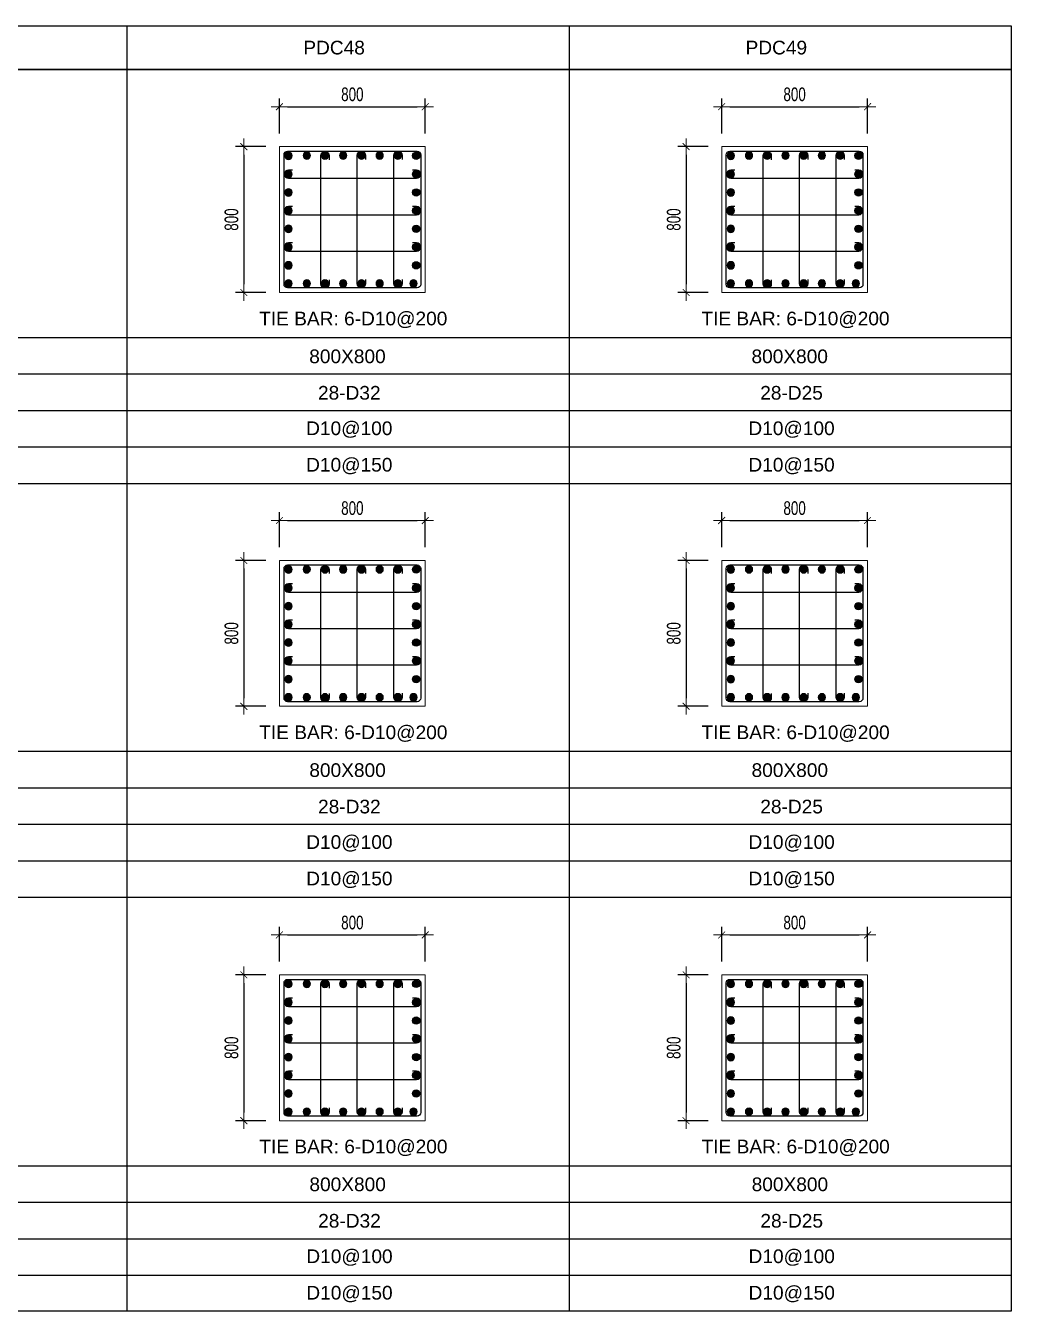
# Model space of a CAD drawing. Header units: millimetres. Extents: x 49323 to 598907, y -6102 to 181761.
# Drawn here: x 575085 to 580492, y 46726 to 53777 of the extents above; entities that cross this region are included whole.
import ezdxf
from ezdxf.enums import TextEntityAlignment as Align

# ---------------------------------------------------------------- set-up
doc = ezdxf.new("R2010")
doc.units = ezdxf.units.MM
doc.linetypes.add('CENTER2', pattern=[1.125, 0.75, -0.125, 0.125, -0.125])
doc.layers.get('Defpoints').update_dxf_attribs({"color": 151, "lineweight": 9})
for name, color, linetype in [('2', 2, 'Continuous'), ('CEN', 1, 'CENTER2'), ('STL', 3, 'Continuous'), ('TIT1', 3, 'Continuous')]:
    doc.layers.add(name, color=color, linetype=linetype)
doc.layers.add('NDC_S_CONTINUOUS', color=3, linetype='Continuous', lineweight=20)
doc.layers.add('NDC_S_DIM', color=1, linetype='Continuous', lineweight=15)
doc.styles.add('NDC_ARIAL', font='arial.ttf', dxfattribs={"width": 0.85})
doc.styles.add('NDC_DIM', font='', dxfattribs={"width": 0.75})
doc.styles.get('NDC_DIM').set_extended_font_data('Dotum')
doc.dimstyles.new('NDC_dim_30', dxfattribs={"dimscale": 30, "dimtxt": 2.5, "dimasz": 1.5, "dimexe": 1.5, "dimexo": 2.5, "dimgap": 1, "dimtad": 1, "dimdec": 0, "dimzin": 0, "dimdsep": 46, "dimtxsty": 'NDC_DIM', "dimblk": 'DIMMARK', "dimcen": 0.09, "dimdle": 1.2, "dimclrd": 1, "dimclre": 1, "dimclrt": 3, "dimadec": 0, "dimazin": 0, "dimtfac": 1, "dimtdec": 0, "dimtix": 1, "dimtofl": 0, "dimtmove": 0, "dimatfit": 3, "dimfxl": 8, "dimfxlon": 1, "dimtolj": 1, "dimtzin": 0, "dimarcsym": 0})

# ---------------------------------------------------------------- blocks, each defined once
blk = doc.blocks.new('8')
at = {"layer": '2'}
blk.add_hatch(color=256, dxfattribs=at).paths.add_polyline_path([(20, 0, 0.386127), (1.9, 19.9), (-1.9, 19.9, 0.386127), (-20, 0, 1)])
blk.add_circle((0, 0), 20, dxfattribs=at)
blk = doc.blocks.new('5')
at = {"layer": 'CEN', "rotation": 180}
blk.add_blockref('8', (0, 0), dxfattribs=at)
blk = doc.blocks.new('DIMMARK')
at = {"layer": 'NDC_S_DIM', "color": 1}
blk.add_line((-1.5, 0), (1, 0), dxfattribs=at)
at = {"layer": 'NDC_S_DIM', "color": 2, "const_width": 0.1}
blk.add_lwpolyline([(-0.42, -0.42), (0.42, 0.42)], dxfattribs=at)
blk = doc.blocks.new('*D1649')
at = {"layer": 'Defpoints', "color": 0, "ltscale": 40, "transparency": 16777216}
for p in [(577277.1, 48790), (576477.1, 48568.6), (577277.1, 48568.6)]:
    blk.add_point(p, dxfattribs=at)
at = {"layer": 'NDC_S_DIM', "color": 1, "lineweight": -2, "ltscale": 40, "transparency": 16777216}
for p, q in [((576477.1, 48643.6), (576477.1, 48835)), ((577277.1, 48643.6), (577277.1, 48835)), ((576522.1, 48790), (577232.1, 48790))]:
    blk.add_line(p, q, dxfattribs=at)
at = {"layer": 'NDC_S_DIM', "color": 1, "lineweight": -2, "ltscale": 40, "transparency": 16777216, "xscale": 45, "yscale": 45, "zscale": 45, "rotation": 180}
blk.add_blockref('DIMMARK', (576477.1, 48790), dxfattribs=at)
at = {"layer": 'NDC_S_DIM', "color": 1, "lineweight": -2, "ltscale": 40, "transparency": 16777216, "xscale": 45, "yscale": 45, "zscale": 45}
blk.add_blockref('DIMMARK', (577277.1, 48790), dxfattribs=at)
at = {"layer": 'NDC_S_DIM', "color": 3, "ltscale": 40, "transparency": 16777216, "insert": (576877.1, 48857.5), "char_height": 75, "attachment_point": 5, "style": 'NDC_DIM'}
blk.add_mtext('\\A1;800', dxfattribs=at)
blk = doc.blocks.new('*D1650')
at = {"layer": 'Defpoints', "color": 0, "ltscale": 40, "transparency": 16777216}
for p in [(576477.1, 48571.2), (576281.7, 47771.2), (576477.1, 47771.2)]:
    blk.add_point(p, dxfattribs=at)
at = {"layer": 'NDC_S_DIM', "color": 1, "lineweight": -2, "ltscale": 40, "transparency": 16777216}
for p, q in [((576402.1, 48571.2), (576236.7, 48571.2)), ((576281.7, 48526.2), (576281.7, 47816.2)), ((576402.1, 47771.2), (576236.7, 47771.2))]:
    blk.add_line(p, q, dxfattribs=at)
at = {"layer": 'NDC_S_DIM', "color": 1, "lineweight": -2, "ltscale": 40, "transparency": 16777216, "xscale": 45, "yscale": 45, "zscale": 45}
for p, rotation in [((576281.7, 48571.2), 90), ((576281.7, 47771.2), 270)]:
    blk.add_blockref('DIMMARK', p, dxfattribs=dict(at, rotation=rotation))
at = {"layer": 'NDC_S_DIM', "color": 3, "ltscale": 40, "transparency": 16777216, "insert": (576214.2, 48171.2), "char_height": 75, "attachment_point": 5, "rotation": 90, "style": 'NDC_DIM'}
blk.add_mtext('\\A1;800', dxfattribs=at)
blk = doc.blocks.new('*D1651')
at = {"layer": 'Defpoints', "color": 0, "ltscale": 40, "transparency": 16777216}
for p in [(577277.1, 51062.9), (576477.1, 50841.5), (577277.1, 50841.5)]:
    blk.add_point(p, dxfattribs=at)
at = {"layer": 'NDC_S_DIM', "color": 1, "lineweight": -2, "ltscale": 40, "transparency": 16777216}
for p, q in [((576477.1, 50916.5), (576477.1, 51107.9)), ((576522.1, 51062.9), (577232.1, 51062.9)), ((577277.1, 50916.5), (577277.1, 51107.9))]:
    blk.add_line(p, q, dxfattribs=at)
at = {"layer": 'NDC_S_DIM', "color": 1, "lineweight": -2, "ltscale": 40, "transparency": 16777216, "xscale": 45, "yscale": 45, "zscale": 45, "rotation": 180}
blk.add_blockref('DIMMARK', (576477.1, 51062.9), dxfattribs=at)
at = {"layer": 'NDC_S_DIM', "color": 1, "lineweight": -2, "ltscale": 40, "transparency": 16777216, "xscale": 45, "yscale": 45, "zscale": 45}
blk.add_blockref('DIMMARK', (577277.1, 51062.9), dxfattribs=at)
at = {"layer": 'NDC_S_DIM', "color": 3, "ltscale": 40, "transparency": 16777216, "insert": (576877.1, 51130.4), "char_height": 75, "attachment_point": 5, "style": 'NDC_DIM'}
blk.add_mtext('\\A1;800', dxfattribs=at)
blk = doc.blocks.new('*D1652')
at = {"layer": 'Defpoints', "color": 0, "ltscale": 40, "transparency": 16777216}
for p in [(576477.1, 50844), (576281.7, 50044), (576477.1, 50044)]:
    blk.add_point(p, dxfattribs=at)
at = {"layer": 'NDC_S_DIM', "color": 1, "lineweight": -2, "ltscale": 40, "transparency": 16777216}
for p, q in [((576402.1, 50844), (576236.7, 50844)), ((576281.7, 50799), (576281.7, 50089)), ((576402.1, 50044), (576236.7, 50044))]:
    blk.add_line(p, q, dxfattribs=at)
at = {"layer": 'NDC_S_DIM', "color": 1, "lineweight": -2, "ltscale": 40, "transparency": 16777216, "xscale": 45, "yscale": 45, "zscale": 45}
for p, rotation in [((576281.7, 50844), 90), ((576281.7, 50044), 270)]:
    blk.add_blockref('DIMMARK', p, dxfattribs=dict(at, rotation=rotation))
at = {"layer": 'NDC_S_DIM', "color": 3, "ltscale": 40, "transparency": 16777216, "insert": (576214.2, 50444), "char_height": 75, "attachment_point": 5, "rotation": 90, "style": 'NDC_DIM'}
blk.add_mtext('\\A1;800', dxfattribs=at)
blk = doc.blocks.new('*D1653')
at = {"layer": 'Defpoints', "color": 0, "ltscale": 40, "transparency": 16777216}
for p in [(577277.1, 53332.3), (576477.1, 53110.9), (577277.1, 53110.9)]:
    blk.add_point(p, dxfattribs=at)
at = {"layer": 'NDC_S_DIM', "color": 1, "lineweight": -2, "ltscale": 40, "transparency": 16777216}
for p, q in [((576477.1, 53185.9), (576477.1, 53377.3)), ((577277.1, 53185.9), (577277.1, 53377.3)), ((576522.1, 53332.3), (577232.1, 53332.3))]:
    blk.add_line(p, q, dxfattribs=at)
at = {"layer": 'NDC_S_DIM', "color": 1, "lineweight": -2, "ltscale": 40, "transparency": 16777216, "xscale": 45, "yscale": 45, "zscale": 45, "rotation": 180}
blk.add_blockref('DIMMARK', (576477.1, 53332.3), dxfattribs=at)
at = {"layer": 'NDC_S_DIM', "color": 1, "lineweight": -2, "ltscale": 40, "transparency": 16777216, "xscale": 45, "yscale": 45, "zscale": 45}
blk.add_blockref('DIMMARK', (577277.1, 53332.3), dxfattribs=at)
at = {"layer": 'NDC_S_DIM', "color": 3, "ltscale": 40, "transparency": 16777216, "insert": (576877.1, 53399.9), "char_height": 75, "attachment_point": 5, "style": 'NDC_DIM'}
blk.add_mtext('\\A1;800', dxfattribs=at)
blk = doc.blocks.new('*D1654')
at = {"layer": 'Defpoints', "color": 0, "ltscale": 40, "transparency": 16777216}
for p in [(576477.1, 53113.5), (576281.7, 52313.5), (576477.1, 52313.5)]:
    blk.add_point(p, dxfattribs=at)
at = {"layer": 'NDC_S_DIM', "color": 1, "lineweight": -2, "ltscale": 40, "transparency": 16777216}
for p, q in [((576402.1, 53113.5), (576236.7, 53113.5)), ((576281.7, 53068.5), (576281.7, 52358.5)), ((576402.1, 52313.5), (576236.7, 52313.5))]:
    blk.add_line(p, q, dxfattribs=at)
at = {"layer": 'NDC_S_DIM', "color": 1, "lineweight": -2, "ltscale": 40, "transparency": 16777216, "xscale": 45, "yscale": 45, "zscale": 45}
for p, rotation in [((576281.7, 53113.5), 90), ((576281.7, 52313.5), 270)]:
    blk.add_blockref('DIMMARK', p, dxfattribs=dict(at, rotation=rotation))
at = {"layer": 'NDC_S_DIM', "color": 3, "ltscale": 40, "transparency": 16777216, "insert": (576214.2, 52713.5), "char_height": 75, "attachment_point": 5, "rotation": 90, "style": 'NDC_DIM'}
blk.add_mtext('\\A1;800', dxfattribs=at)
blk = doc.blocks.new('*D1657')
at = {"layer": 'Defpoints', "color": 0, "ltscale": 40, "transparency": 16777216}
for p in [(579703.2, 48790), (578903.2, 48568.6), (579703.2, 48568.6)]:
    blk.add_point(p, dxfattribs=at)
at = {"layer": 'NDC_S_DIM', "color": 1, "lineweight": -2, "ltscale": 40, "transparency": 16777216}
for p, q in [((578903.2, 48643.6), (578903.2, 48835)), ((579703.2, 48643.6), (579703.2, 48835)), ((578948.2, 48790), (579658.2, 48790))]:
    blk.add_line(p, q, dxfattribs=at)
at = {"layer": 'NDC_S_DIM', "color": 1, "lineweight": -2, "ltscale": 40, "transparency": 16777216, "xscale": 45, "yscale": 45, "zscale": 45, "rotation": 180}
blk.add_blockref('DIMMARK', (578903.2, 48790), dxfattribs=at)
at = {"layer": 'NDC_S_DIM', "color": 1, "lineweight": -2, "ltscale": 40, "transparency": 16777216, "xscale": 45, "yscale": 45, "zscale": 45}
blk.add_blockref('DIMMARK', (579703.2, 48790), dxfattribs=at)
at = {"layer": 'NDC_S_DIM', "color": 3, "ltscale": 40, "transparency": 16777216, "insert": (579303.2, 48857.5), "char_height": 75, "attachment_point": 5, "style": 'NDC_DIM'}
blk.add_mtext('\\A1;800', dxfattribs=at)
blk = doc.blocks.new('*D1658')
at = {"layer": 'Defpoints', "color": 0, "ltscale": 40, "transparency": 16777216}
for p in [(578903.2, 48571.2), (578707.8, 47771.2), (578903.2, 47771.2)]:
    blk.add_point(p, dxfattribs=at)
at = {"layer": 'NDC_S_DIM', "color": 1, "lineweight": -2, "ltscale": 40, "transparency": 16777216}
for p, q in [((578828.2, 48571.2), (578662.8, 48571.2)), ((578707.8, 48526.2), (578707.8, 47816.2)), ((578828.2, 47771.2), (578662.8, 47771.2))]:
    blk.add_line(p, q, dxfattribs=at)
at = {"layer": 'NDC_S_DIM', "color": 1, "lineweight": -2, "ltscale": 40, "transparency": 16777216, "xscale": 45, "yscale": 45, "zscale": 45}
for p, rotation in [((578707.8, 48571.2), 90), ((578707.8, 47771.2), 270)]:
    blk.add_blockref('DIMMARK', p, dxfattribs=dict(at, rotation=rotation))
at = {"layer": 'NDC_S_DIM', "color": 3, "ltscale": 40, "transparency": 16777216, "insert": (578640.3, 48171.2), "char_height": 75, "attachment_point": 5, "rotation": 90, "style": 'NDC_DIM'}
blk.add_mtext('\\A1;800', dxfattribs=at)
blk = doc.blocks.new('*D1659')
at = {"layer": 'Defpoints', "color": 0, "ltscale": 40, "transparency": 16777216}
for p in [(579703.2, 51062.9), (578903.2, 50841.5), (579703.2, 50841.5)]:
    blk.add_point(p, dxfattribs=at)
at = {"layer": 'NDC_S_DIM', "color": 1, "lineweight": -2, "ltscale": 40, "transparency": 16777216}
for p, q in [((578903.2, 50916.5), (578903.2, 51107.9)), ((578948.2, 51062.9), (579658.2, 51062.9)), ((579703.2, 50916.5), (579703.2, 51107.9))]:
    blk.add_line(p, q, dxfattribs=at)
at = {"layer": 'NDC_S_DIM', "color": 1, "lineweight": -2, "ltscale": 40, "transparency": 16777216, "xscale": 45, "yscale": 45, "zscale": 45, "rotation": 180}
blk.add_blockref('DIMMARK', (578903.2, 51062.9), dxfattribs=at)
at = {"layer": 'NDC_S_DIM', "color": 1, "lineweight": -2, "ltscale": 40, "transparency": 16777216, "xscale": 45, "yscale": 45, "zscale": 45}
blk.add_blockref('DIMMARK', (579703.2, 51062.9), dxfattribs=at)
at = {"layer": 'NDC_S_DIM', "color": 3, "ltscale": 40, "transparency": 16777216, "insert": (579303.2, 51130.4), "char_height": 75, "attachment_point": 5, "style": 'NDC_DIM'}
blk.add_mtext('\\A1;800', dxfattribs=at)
blk = doc.blocks.new('*D1660')
at = {"layer": 'Defpoints', "color": 0, "ltscale": 40, "transparency": 16777216}
for p in [(578903.2, 50844), (578707.8, 50044), (578903.2, 50044)]:
    blk.add_point(p, dxfattribs=at)
at = {"layer": 'NDC_S_DIM', "color": 1, "lineweight": -2, "ltscale": 40, "transparency": 16777216}
for p, q in [((578828.2, 50844), (578662.8, 50844)), ((578707.8, 50799), (578707.8, 50089)), ((578828.2, 50044), (578662.8, 50044))]:
    blk.add_line(p, q, dxfattribs=at)
at = {"layer": 'NDC_S_DIM', "color": 1, "lineweight": -2, "ltscale": 40, "transparency": 16777216, "xscale": 45, "yscale": 45, "zscale": 45}
for p, rotation in [((578707.8, 50844), 90), ((578707.8, 50044), 270)]:
    blk.add_blockref('DIMMARK', p, dxfattribs=dict(at, rotation=rotation))
at = {"layer": 'NDC_S_DIM', "color": 3, "ltscale": 40, "transparency": 16777216, "insert": (578640.3, 50444), "char_height": 75, "attachment_point": 5, "rotation": 90, "style": 'NDC_DIM'}
blk.add_mtext('\\A1;800', dxfattribs=at)
blk = doc.blocks.new('*D1655')
at = {"layer": 'Defpoints', "color": 0, "ltscale": 40, "transparency": 16777216}
for p in [(579703.2, 53332.3), (578903.2, 53110.9), (579703.2, 53110.9)]:
    blk.add_point(p, dxfattribs=at)
at = {"layer": 'NDC_S_DIM', "color": 1, "lineweight": -2, "ltscale": 40, "transparency": 16777216}
for p, q in [((578903.2, 53185.9), (578903.2, 53377.3)), ((579703.2, 53185.9), (579703.2, 53377.3)), ((578948.2, 53332.3), (579658.2, 53332.3))]:
    blk.add_line(p, q, dxfattribs=at)
at = {"layer": 'NDC_S_DIM', "color": 1, "lineweight": -2, "ltscale": 40, "transparency": 16777216, "xscale": 45, "yscale": 45, "zscale": 45, "rotation": 180}
blk.add_blockref('DIMMARK', (578903.2, 53332.3), dxfattribs=at)
at = {"layer": 'NDC_S_DIM', "color": 1, "lineweight": -2, "ltscale": 40, "transparency": 16777216, "xscale": 45, "yscale": 45, "zscale": 45}
blk.add_blockref('DIMMARK', (579703.2, 53332.3), dxfattribs=at)
at = {"layer": 'NDC_S_DIM', "color": 3, "ltscale": 40, "transparency": 16777216, "insert": (579303.2, 53399.9), "char_height": 75, "attachment_point": 5, "style": 'NDC_DIM'}
blk.add_mtext('\\A1;800', dxfattribs=at)
blk = doc.blocks.new('*D1656')
at = {"layer": 'Defpoints', "color": 0, "ltscale": 40, "transparency": 16777216}
for p in [(578903.2, 53113.5), (578707.8, 52313.5), (578903.2, 52313.5)]:
    blk.add_point(p, dxfattribs=at)
at = {"layer": 'NDC_S_DIM', "color": 1, "lineweight": -2, "ltscale": 40, "transparency": 16777216}
for p, q in [((578828.2, 53113.5), (578662.8, 53113.5)), ((578707.8, 53068.5), (578707.8, 52358.5)), ((578828.2, 52313.5), (578662.8, 52313.5))]:
    blk.add_line(p, q, dxfattribs=at)
at = {"layer": 'NDC_S_DIM', "color": 1, "lineweight": -2, "ltscale": 40, "transparency": 16777216, "xscale": 45, "yscale": 45, "zscale": 45}
for p, rotation in [((578707.8, 53113.5), 90), ((578707.8, 52313.5), 270)]:
    blk.add_blockref('DIMMARK', p, dxfattribs=dict(at, rotation=rotation))
at = {"layer": 'NDC_S_DIM', "color": 3, "ltscale": 40, "transparency": 16777216, "insert": (578640.3, 52713.5), "char_height": 75, "attachment_point": 5, "rotation": 90, "style": 'NDC_DIM'}
blk.add_mtext('\\A1;800', dxfattribs=at)

msp = doc.modelspace()

# ---------------------------------------------------------------- linework, layer by layer
at = {"layer": '2', "lineweight": -2, "ltscale": 1000}
for points in [[(577252.1, 53068.5), (577252.1, 52358.5, -0.414214), (577232.1, 52338.5), (576522.1, 52338.5, -0.414214), (576502.1, 52358.5), (576502.1, 53068.5, -0.414214), (576522.1, 53088.5), (577232.1, 53088.5, -0.414214)], [(579678.2, 53068.5), (579678.2, 52358.5, -0.414214), (579658.2, 52338.5), (578948.2, 52338.5, -0.414214), (578928.2, 52358.5), (578928.2, 53068.5, -0.414214), (578948.2, 53088.5), (579658.2, 53088.5, -0.414214)], [(577252.1, 50799), (577252.1, 50089, -0.414214), (577232.1, 50069), (576522.1, 50069, -0.414214), (576502.1, 50089), (576502.1, 50799, -0.414214), (576522.1, 50819), (577232.1, 50819, -0.414214)], [(579678.2, 50799), (579678.2, 50089, -0.414214), (579658.2, 50069), (578948.2, 50069, -0.414214), (578928.2, 50089), (578928.2, 50799, -0.414214), (578948.2, 50819), (579658.2, 50819, -0.414214)], [(577252.1, 48526.2), (577252.1, 47816.2, -0.414214), (577232.1, 47796.2), (576522.1, 47796.2, -0.414214), (576502.1, 47816.2), (576502.1, 48526.2, -0.414214), (576522.1, 48546.2), (577232.1, 48546.2, -0.414214)], [(579678.2, 48526.2), (579678.2, 47816.2, -0.414214), (579658.2, 47796.2), (578948.2, 47796.2, -0.414214), (578928.2, 47816.2), (578928.2, 48526.2, -0.414214), (578948.2, 48546.2), (579658.2, 48546.2, -0.414214)]]:
    msp.add_lwpolyline(points, format="xyb", close=True, dxfattribs=at)
at = {"layer": '2'}
for points in [[(576749.4, 52383.1), (576749.4, 52361, -1), (576704.3, 52361), (576704.3, 53063, -1), (576749.4, 53063), (576749.4, 53040.8)], [(576949.4, 52384.6), (576949.4, 52362.5, -1), (576904.3, 52362.5), (576904.3, 53064.5, -1), (576949.4, 53064.5), (576949.4, 53042.3)], [(577149.4, 52384.6), (577149.4, 52362.5, -1), (577104.3, 52362.5), (577104.3, 53064.5, -1), (577149.4, 53064.5), (577149.4, 53042.3)], [(579175.5, 52383.1), (579175.5, 52361, -1), (579130.4, 52361), (579130.4, 53063, -1), (579175.5, 53063), (579175.5, 53040.8)], [(579375.5, 52384.6), (579375.5, 52362.5, -1), (579330.4, 52362.5), (579330.4, 53064.5, -1), (579375.5, 53064.5), (579375.5, 53042.3)], [(579575.5, 52384.6), (579575.5, 52362.5, -1), (579530.4, 52362.5), (579530.4, 53064.5, -1), (579575.5, 53064.5), (579575.5, 53042.3)], [(576549, 52985), (576526.9, 52985, 1), (576526.9, 52940), (577228.9, 52940, 1), (577228.9, 52985), (577206.8, 52985)], [(578975.1, 52985), (578953, 52985, 1), (578953, 52940), (579655, 52940, 1), (579655, 52985), (579632.9, 52985)], [(576549, 52785), (576526.9, 52785, 1), (576526.9, 52740), (577228.9, 52740, 1), (577228.9, 52785), (577206.8, 52785)], [(578975.1, 52785), (578953, 52785, 1), (578953, 52740), (579655, 52740, 1), (579655, 52785), (579632.9, 52785)], [(576549, 52585), (576526.9, 52585, 1), (576526.9, 52540), (577228.9, 52540, 1), (577228.9, 52585), (577206.8, 52585)], [(578975.1, 52585), (578953, 52585, 1), (578953, 52540), (579655, 52540, 1), (579655, 52585), (579632.9, 52585)], [(576749.4, 50113.7), (576749.4, 50091.5, -1), (576704.3, 50091.5), (576704.3, 50793.5, -1), (576749.4, 50793.5), (576749.4, 50771.4)], [(576949.4, 50115.2), (576949.4, 50093, -1), (576904.3, 50093), (576904.3, 50795, -1), (576949.4, 50795), (576949.4, 50772.9)], [(577149.4, 50115.2), (577149.4, 50093, -1), (577104.3, 50093), (577104.3, 50795, -1), (577149.4, 50795), (577149.4, 50772.9)], [(579175.5, 50113.7), (579175.5, 50091.5, -1), (579130.4, 50091.5), (579130.4, 50793.5, -1), (579175.5, 50793.5), (579175.5, 50771.4)], [(579375.5, 50115.2), (579375.5, 50093, -1), (579330.4, 50093), (579330.4, 50795, -1), (579375.5, 50795), (579375.5, 50772.9)], [(579575.5, 50115.2), (579575.5, 50093, -1), (579530.4, 50093), (579530.4, 50795, -1), (579575.5, 50795), (579575.5, 50772.9)], [(576549, 50715.6), (576526.9, 50715.6, 1), (576526.9, 50670.6), (577228.9, 50670.6, 1), (577228.9, 50715.6), (577206.8, 50715.6)], [(578975.1, 50715.6), (578953, 50715.6, 1), (578953, 50670.6), (579655, 50670.6, 1), (579655, 50715.6), (579632.9, 50715.6)], [(576549, 50515.6), (576526.9, 50515.6, 1), (576526.9, 50470.6), (577228.9, 50470.6, 1), (577228.9, 50515.6), (577206.8, 50515.6)], [(578975.1, 50515.6), (578953, 50515.6, 1), (578953, 50470.6), (579655, 50470.6, 1), (579655, 50515.6), (579632.9, 50515.6)], [(576549, 50315.6), (576526.9, 50315.6, 1), (576526.9, 50270.6), (577228.9, 50270.6, 1), (577228.9, 50315.6), (577206.8, 50315.6)], [(578975.1, 50315.6), (578953, 50315.6, 1), (578953, 50270.6), (579655, 50270.6, 1), (579655, 50315.6), (579632.9, 50315.6)], [(576749.4, 47840.8), (576749.4, 47818.7, -1), (576704.3, 47818.7), (576704.3, 48520.7, -1), (576749.4, 48520.7), (576749.4, 48498.5)], [(576949.4, 47842.3), (576949.4, 47820.2, -1), (576904.3, 47820.2), (576904.3, 48522.2, -1), (576949.4, 48522.2), (576949.4, 48500)], [(577149.4, 47842.3), (577149.4, 47820.2, -1), (577104.3, 47820.2), (577104.3, 48522.2, -1), (577149.4, 48522.2), (577149.4, 48500)], [(579175.5, 47840.8), (579175.5, 47818.7, -1), (579130.4, 47818.7), (579130.4, 48520.7, -1), (579175.5, 48520.7), (579175.5, 48498.5)], [(579375.5, 47842.3), (579375.5, 47820.2, -1), (579330.4, 47820.2), (579330.4, 48522.2, -1), (579375.5, 48522.2), (579375.5, 48500)], [(579575.5, 47842.3), (579575.5, 47820.2, -1), (579530.4, 47820.2), (579530.4, 48522.2, -1), (579575.5, 48522.2), (579575.5, 48500)], [(576549, 48442.7), (576526.9, 48442.7, 1), (576526.9, 48397.7), (577228.9, 48397.7, 1), (577228.9, 48442.7), (577206.8, 48442.7)], [(578975.1, 48442.7), (578953, 48442.7, 1), (578953, 48397.7), (579655, 48397.7, 1), (579655, 48442.7), (579632.9, 48442.7)], [(576549, 48242.7), (576526.9, 48242.7, 1), (576526.9, 48197.7), (577228.9, 48197.7, 1), (577228.9, 48242.7), (577206.8, 48242.7)], [(578975.1, 48242.7), (578953, 48242.7, 1), (578953, 48197.7), (579655, 48197.7, 1), (579655, 48242.7), (579632.9, 48242.7)], [(576549, 48042.7), (576526.9, 48042.7, 1), (576526.9, 47997.7), (577228.9, 47997.7, 1), (577228.9, 48042.7), (577206.8, 48042.7)], [(578975.1, 48042.7), (578953, 48042.7, 1), (578953, 47997.7), (579655, 47997.7, 1), (579655, 48042.7), (579632.9, 48042.7)]]:
    msp.add_lwpolyline(points, format="xyb", dxfattribs=at)
at = {"layer": 'NDC_S_CONTINUOUS', "ltscale": 70}
for points in [[(577277.1, 53113.5), (577277.1, 52313.5), (576477.1, 52313.5), (576477.1, 53113.5), (577277.1, 53113.5)], [(579703.2, 53113.5), (579703.2, 52313.5), (578903.2, 52313.5), (578903.2, 53113.5), (579703.2, 53113.5)], [(577277.1, 50844), (577277.1, 50044), (576477.1, 50044), (576477.1, 50844), (577277.1, 50844)], [(579703.2, 50844), (579703.2, 50044), (578903.2, 50044), (578903.2, 50844), (579703.2, 50844)], [(577277.1, 48571.2), (577277.1, 47771.2), (576477.1, 47771.2), (576477.1, 48571.2), (577277.1, 48571.2)], [(579703.2, 48571.2), (579703.2, 47771.2), (578903.2, 47771.2), (578903.2, 48571.2), (579703.2, 48571.2)]]:
    msp.add_lwpolyline(points, dxfattribs=at)
at = {"layer": 'TIT1', "color": 2}
msp.add_line((568875.8, 53776.6), (580491.9, 53776.6), dxfattribs=at)
at = {"layer": 'TIT1'}
for p, q in [((575639.7, 53776.6), (575639.7, 46725.8)), ((578065.8, 53776.6), (578065.8, 46725.8)), ((580491.9, 53776.6), (580491.9, 46725.8)), ((580491.9, 53536.6), (568874.1, 53536.6)), ((568875.8, 53536.6), (580491.9, 53536.6)), ((575639.7, 51264.6), (568874.6, 51264.6)), ((580491.9, 51264.6), (575639.7, 51264.6)), ((575639.7, 48995.2), (568875.2, 48995.2)), ((580491.9, 48995.2), (575639.7, 48995.2)), ((580491.9, 46725.8), (568874.1, 46725.8))]:
    msp.add_line(p, q, dxfattribs=at)
at = {"layer": 'TIT1', "color": 8}
for p, q in [((575639.7, 52064.6), (569502.5, 52064.6)), ((580491.9, 52064.6), (575639.7, 52064.6)), ((575639.7, 51864.6), (569502.5, 51864.6)), ((580491.9, 51864.6), (575639.7, 51864.6)), ((575639.7, 51664.6), (569502.5, 51664.6)), ((580491.9, 51664.6), (575639.7, 51664.6)), ((575639.7, 51464.6), (569931.7, 51464.6)), ((580491.9, 51464.6), (575639.7, 51464.6)), ((575639.7, 49795.2), (569503, 49795.2)), ((580491.9, 49795.2), (575639.7, 49795.2)), ((575639.7, 49595.2), (569503, 49595.2)), ((580491.9, 49595.2), (575639.7, 49595.2)), ((575639.7, 49395.2), (569503, 49395.2)), ((580491.9, 49395.2), (575639.7, 49395.2)), ((575639.7, 49195.2), (569932.3, 49195.2)), ((580491.9, 49195.2), (575639.7, 49195.2)), ((575639.7, 47522.3), (569503.6, 47522.3)), ((580491.9, 47522.3), (575639.7, 47522.3)), ((575639.7, 47322.3), (569503.6, 47322.3)), ((580491.9, 47322.3), (575639.7, 47322.3)), ((575639.7, 47122.3), (569503.6, 47122.3)), ((580491.9, 47122.3), (575639.7, 47122.3)), ((575639.7, 46922.3), (569932.8, 46922.3)), ((580491.9, 46922.3), (575639.7, 46922.3))]:
    msp.add_line(p, q, dxfattribs=at)

# ---------------------------------------------------------------- block references
at = {"layer": 'STL', "xscale": -1}
for p in [(576526.9, 53063.5), (578953, 53063.5), (576526.9, 52962.5), (578953, 52962.5), (576526.9, 52862.5), (578953, 52862.5), (576526.9, 52762.5), (578953, 52762.5), (576526.9, 52662.5), (578953, 52662.5), (576526.9, 52562.5), (578953, 52562.5), (576526.9, 52462.5), (578953, 52462.5), (576526.9, 52362.5), (578953, 52362.5), (576526.9, 50794), (578953, 50794), (576526.9, 50693.1), (578953, 50693.1), (576526.9, 50593.1), (578953, 50593.1), (576526.9, 50493.1), (578953, 50493.1), (576526.9, 50393.1), (578953, 50393.1), (576526.9, 50293.1), (578953, 50293.1), (576526.9, 50193.1), (578953, 50193.1), (576526.9, 50093.1), (578953, 50093.1), (576526.9, 48521.2), (578953, 48521.2), (576526.9, 48420.2), (578953, 48420.2), (576526.9, 48320.2), (578953, 48320.2), (576526.9, 48220.2), (578953, 48220.2), (576526.9, 48120.2), (578953, 48120.2), (576526.9, 48020.2), (578953, 48020.2), (576526.9, 47920.2), (578953, 47920.2), (576526.9, 47820.2), (578953, 47820.2)]:
    msp.add_blockref('5', p, dxfattribs=at)
at = {"layer": 'STL', "xscale": -1, "rotation": 270}
for p in [(576626.9, 53064.5), (576726.9, 53064.5), (576826.9, 53064.5), (576926.9, 53064.5), (577026.9, 53064.5), (577126.9, 53064.5), (579053, 53064.5), (579153, 53064.5), (579253, 53064.5), (579353, 53064.5), (579453, 53064.5), (579553, 53064.5), (576526.9, 52362.5), (576626.9, 52362.5), (576726.9, 52362.5), (576826.9, 52362.5), (576926.9, 52362.5), (577026.9, 52362.5), (577126.9, 52362.5), (577212.8, 52362.5), (578953, 52362.5), (579053, 52362.5), (579153, 52362.5), (579253, 52362.5), (579353, 52362.5), (579453, 52362.5), (579553, 52362.5), (579638.9, 52362.5), (576626.9, 50795), (576726.9, 50795), (576826.9, 50795), (576926.9, 50795), (577026.9, 50795), (577126.9, 50795), (579053, 50795), (579153, 50795), (579253, 50795), (579353, 50795), (579453, 50795), (579553, 50795), (576526.9, 50093.1), (576626.9, 50093.1), (576726.9, 50093.1), (576826.9, 50093.1), (576926.9, 50093.1), (577026.9, 50093.1), (577126.9, 50093.1), (577212.8, 50093.1), (578953, 50093.1), (579053, 50093.1), (579153, 50093.1), (579253, 50093.1), (579353, 50093.1), (579453, 50093.1), (579553, 50093.1), (579638.9, 50093.1), (576626.9, 48522.2), (576726.9, 48522.2), (576826.9, 48522.2), (576926.9, 48522.2), (577026.9, 48522.2), (577126.9, 48522.2), (579053, 48522.2), (579153, 48522.2), (579253, 48522.2), (579353, 48522.2), (579453, 48522.2), (579553, 48522.2), (576526.9, 47820.2), (576626.9, 47820.2), (576726.9, 47820.2), (576826.9, 47820.2), (576926.9, 47820.2), (577026.9, 47820.2), (577126.9, 47820.2), (577212.8, 47820.2), (578953, 47820.2), (579053, 47820.2), (579153, 47820.2), (579253, 47820.2), (579353, 47820.2), (579453, 47820.2), (579553, 47820.2), (579638.9, 47820.2)]:
    msp.add_blockref('5', p, dxfattribs=at)
at = {"layer": 'STL'}
for p in [(577227.3, 53063.5), (579653.4, 53063.5), (577227.3, 52962.5), (579653.4, 52962.5), (577227.3, 52862.5), (579653.4, 52862.5), (577227.3, 52762.5), (579653.4, 52762.5), (577227.3, 52662.5), (579653.4, 52662.5), (577227.3, 52562.5), (579653.4, 52562.5), (577227.3, 52462.5), (579653.4, 52462.5), (577227.3, 50794), (579653.4, 50794), (577227.3, 50693.1), (579653.4, 50693.1), (577227.3, 50593.1), (579653.4, 50593.1), (577227.3, 50493.1), (579653.4, 50493.1), (577227.3, 50393.1), (579653.4, 50393.1), (577227.3, 50293.1), (579653.4, 50293.1), (577227.3, 50193.1), (579653.4, 50193.1), (577227.3, 48521.2), (579653.4, 48521.2), (577227.3, 48420.2), (579653.4, 48420.2), (577227.3, 48320.2), (579653.4, 48320.2), (577227.3, 48220.2), (579653.4, 48220.2), (577227.3, 48120.2), (579653.4, 48120.2), (577227.3, 48020.2), (579653.4, 48020.2), (577227.3, 47920.2), (579653.4, 47920.2)]:
    msp.add_blockref('5', p, dxfattribs=at)

# ---------------------------------------------------------------- texts
at = {"layer": 'TIT1', "color": 2, "style": 'NDC_ARIAL'}
for s, p in [('PDC48', (576776.9, 53656.6)), ('PDC49', (579203, 53656.6))]:
    msp.add_text(s, height=75, dxfattribs=at).set_placement(p, align=Align.MIDDLE)
at = {"layer": 'TIT1', "style": 'NDC_ARIAL'}
for s, p in [('TIE BAR: 6-D10@200', (576882, 52165.2)), ('TIE BAR: 6-D10@200', (579308.1, 52165.2)), ('800X800', (576850.2, 51963.3)), ('800X800', (579276.3, 51963.3)), ('28-D32', (576860.2, 51763.3)), ('28-D25', (579286.3, 51763.3)), ('D10@100', (576860.2, 51563.3)), ('D10@100', (579286.3, 51563.3)), ('D10@150', (576860.2, 51363.3)), ('D10@150', (579286.3, 51363.3)), ('TIE BAR: 6-D10@200', (576882.5, 49895.8)), ('TIE BAR: 6-D10@200', (579308.6, 49895.8)), ('800X800', (576850.7, 49693.9)), ('800X800', (579276.8, 49693.9)), ('28-D32', (576860.7, 49493.9)), ('28-D25', (579286.8, 49493.9)), ('D10@100', (576860.7, 49293.9)), ('D10@100', (579286.8, 49293.9)), ('D10@150', (576860.7, 49093.9)), ('D10@150', (579286.8, 49093.9)), ('TIE BAR: 6-D10@200', (576883, 47624.1)), ('TIE BAR: 6-D10@200', (579309.1, 47624.1)), ('800X800', (576851.2, 47422.2)), ('800X800', (579277.3, 47422.2)), ('28-D32', (576861.3, 47222.2)), ('28-D25', (579287.4, 47222.2)), ('D10@100', (576861.3, 47022.2)), ('D10@100', (579287.4, 47022.2)), ('D10@150', (576861.3, 46822.2)), ('D10@150', (579287.4, 46822.2))]:
    msp.add_text(s, height=75, dxfattribs=at).set_placement(p, align=Align.MIDDLE)

# ---------------------------------------------------------------- dimensions: what is measured, and where the dimension line sits
at = {"layer": 'NDC_S_DIM', "ltscale": 40}
for base, p1, p2, picture, middle in [((577277.1, 53332.3), (576477.1, 53110.9), (577277.1, 53110.9), '*D1653', (576877.1, 53399.9)), ((579703.2, 53332.3), (578903.2, 53110.9), (579703.2, 53110.9), '*D1655', (579303.2, 53399.9)), ((577277.1, 51062.9), (576477.1, 50841.5), (577277.1, 50841.5), '*D1651', (576877.1, 51130.4)), ((579703.2, 51062.9), (578903.2, 50841.5), (579703.2, 50841.5), '*D1659', (579303.2, 51130.4)), ((577277.1, 48790), (576477.1, 48568.6), (577277.1, 48568.6), '*D1649', (576877.1, 48857.5)), ((579703.2, 48790), (578903.2, 48568.6), (579703.2, 48568.6), '*D1657', (579303.2, 48857.5))]:
    dim = msp.add_linear_dim(base=base, p1=p1, p2=p2, dimstyle='NDC_dim_30', dxfattribs=at)
    dim.commit()
    dim.dimension.update_dxf_attribs({"geometry": picture, "text_midpoint": middle})
for base, p1, p2, picture, middle in [((576281.7, 52313.5), (576477.1, 53113.5), (576477.1, 52313.5), '*D1654', (576214.2, 52713.5)), ((578707.8, 52313.5), (578903.2, 53113.5), (578903.2, 52313.5), '*D1656', (578640.3, 52713.5)), ((576281.7, 50044), (576477.1, 50844), (576477.1, 50044), '*D1652', (576214.2, 50444)), ((578707.8, 50044), (578903.2, 50844), (578903.2, 50044), '*D1660', (578640.3, 50444)), ((576281.7, 47771.2), (576477.1, 48571.2), (576477.1, 47771.2), '*D1650', (576214.2, 48171.2)), ((578707.8, 47771.2), (578903.2, 48571.2), (578903.2, 47771.2), '*D1658', (578640.3, 48171.2))]:
    dim = msp.add_linear_dim(base=base, p1=p1, p2=p2, angle=90, dimstyle='NDC_dim_30', dxfattribs=at)
    dim.commit()
    dim.dimension.update_dxf_attribs({"geometry": picture, "text_midpoint": middle})

doc.saveas('drawing.dxf')
